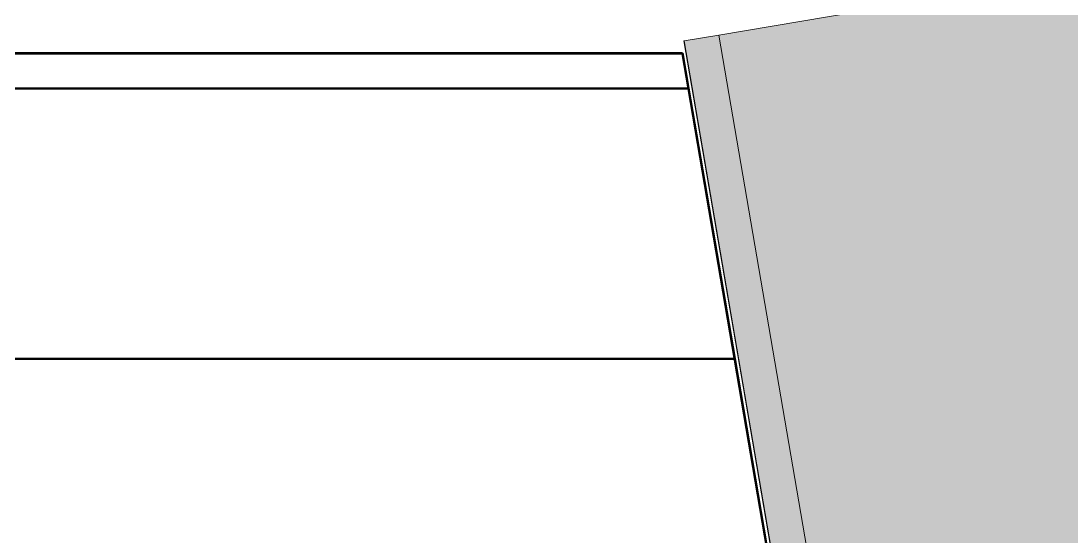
# Model space of a CAD drawing. Header units: metres. Extents: x 4 to 45, y -1 to 1222.
# Drawn here: x 43.2702 to 43.7171, y 1212.3129 to 1212.5324 of the extents above; entities that cross this region are included whole.
import ezdxf

# ---------------------------------------------------------------- set-up
doc = ezdxf.new("R2010")
doc.units = ezdxf.units.M
doc.layers.add('A-FLOR', color=7, linetype='Continuous', lineweight=50)
doc.layers.add('A-WALL', color=7, linetype='Continuous', lineweight=50)

# ---------------------------------------------------------------- blocks, each defined once
blk = doc.blocks.new('North_Wall - North_Wall-6845343-DRG-2873221 - NORTHERN SCREEN POST - PLAN')
at = {"layer": 'A-WALL'}
for p, q in [((200.8685, 1234.72408), (233.84215, 1237.6089)), ((233.84218, 1237.60882), (200.86851, 1234.72399)), ((233.84215, 1237.6089), (233.84218, 1237.60882)), ((233.84602, 1237.59418), (233.84215, 1237.6089)), ((233.84218, 1237.60882), (233.87566, 1237.48125)), ((233.84602, 1237.59418), (200.86981, 1234.70914)), ((233.91522, 1237.33056), (233.84602, 1237.59418)), ((233.87566, 1237.48127), (200.87984, 1234.59451)), ((233.87566, 1237.48125), (200.87984, 1234.59449)), ((233.87566, 1237.48125), (233.87566, 1237.48127)), ((233.87566, 1237.48127), (233.91522, 1237.33056))]:
    blk.add_line(p, q, dxfattribs=at)

msp = doc.modelspace()

# ---------------------------------------------------------------- hatches: boundary and pattern name
at = {"layer": 'A-FLOR', "true_color": 0xe1e1e1}
for points in [[(43.6145, 1212.25052), (43.9208, 1212.28384), (43.87045, 1212.57814), (43.56729, 1212.52648), (43.60007, 1212.33492)], [(43.5994, 1212.24982), (43.61427, 1212.2519), (43.56729, 1212.52648), (43.5525, 1212.52396), (43.59935, 1212.25017)]]:
    msp.add_hatch(color=254, dxfattribs=at).paths.add_polyline_path(points)

# ---------------------------------------------------------------- linework, layer by layer
at = {"layer": 'A-FLOR', "color": 252, "lineweight": 18, "true_color": 0x888888}
for p, q in [((43.87045, 1212.57814), (43.56729, 1212.52648)), ((43.5525, 1212.52396), (43.55238, 1212.52394)), ((43.57753, 1212.37692), (43.55238, 1212.52394)), ((43.5525, 1212.52396), (43.56729, 1212.52648)), ((43.59956, 1212.2489), (43.5525, 1212.52396)), ((43.56729, 1212.52648), (43.6145, 1212.25052)), ((43.57753, 1212.37692), (43.57754, 1212.37692)), ((43.57754, 1212.37692), (43.59945, 1212.24888))]:
    msp.add_line(p, q, dxfattribs=at)

# ---------------------------------------------------------------- block references
at = {"layer": 'A-WALL', "rotation": 355.0000000000001}
msp.add_blockref('North_Wall - North_Wall-6845343-DRG-2873221 - NORTHERN SCREEN POST - PLAN', (-297.26529, 0), dxfattribs=at)

doc.saveas('drawing.dxf')
